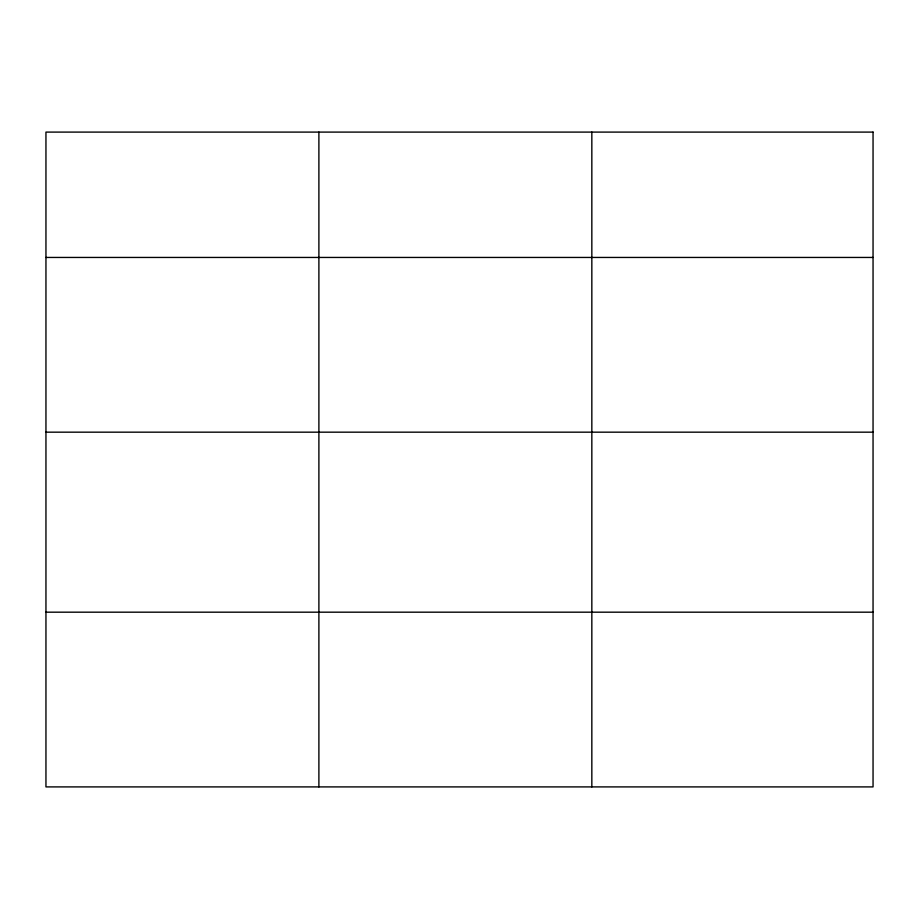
<?xml version="1.0" encoding="UTF-8"?>
<svg xmlns="http://www.w3.org/2000/svg" width="919" height="919" viewBox="0 0 919 919"><rect width="100%" height="100%" fill="white"/><g stroke="black" fill="none" stroke-linecap="round" stroke-linejoin="round"><path stroke-width="1.38" d="M45.95 257.446L873.05 257.446M45.95 432.171L873.05 432.171M45.95 612.18L873.05 612.18M591.836 132.095L591.836 786.905M318.893 132.095L318.893 786.905M873.05 132.095L45.95 132.095L45.95 786.905L873.05 786.905L873.05 132.095"/></g></svg>
